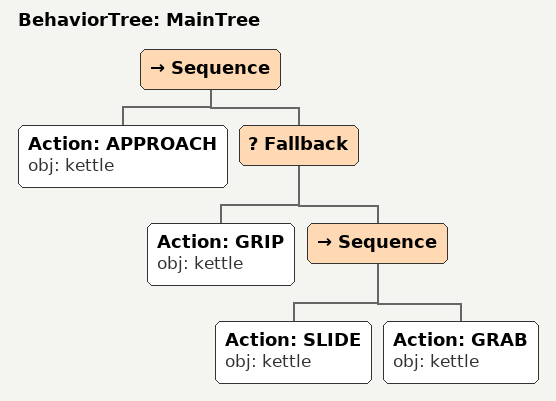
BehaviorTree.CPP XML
<root main_tree_to_execute="MainTree">
  <BehaviorTree ID="MainTree">
    <Sequence>
      <!-- Approach kettle -->
      <Action ID="APPROACH" obj="kettle" />
      <!-- Fallback: if GRASP kettle fails, try PUSH, FLIP to reposition -->
      <Fallback>
        <!-- Grasp kettle -->
        <Action ID="GRIP" obj="kettle" />
        <Sequence>
          <!-- Push kettle forward toward front edge of table -->
          <Action ID="SLIDE" obj="kettle" />
          <!-- Grasp kettle -->
          <Action ID="GRAB" obj="kettle" />
        </Sequence>
      </Fallback>
    </Sequence>
  </BehaviorTree>
</root>
